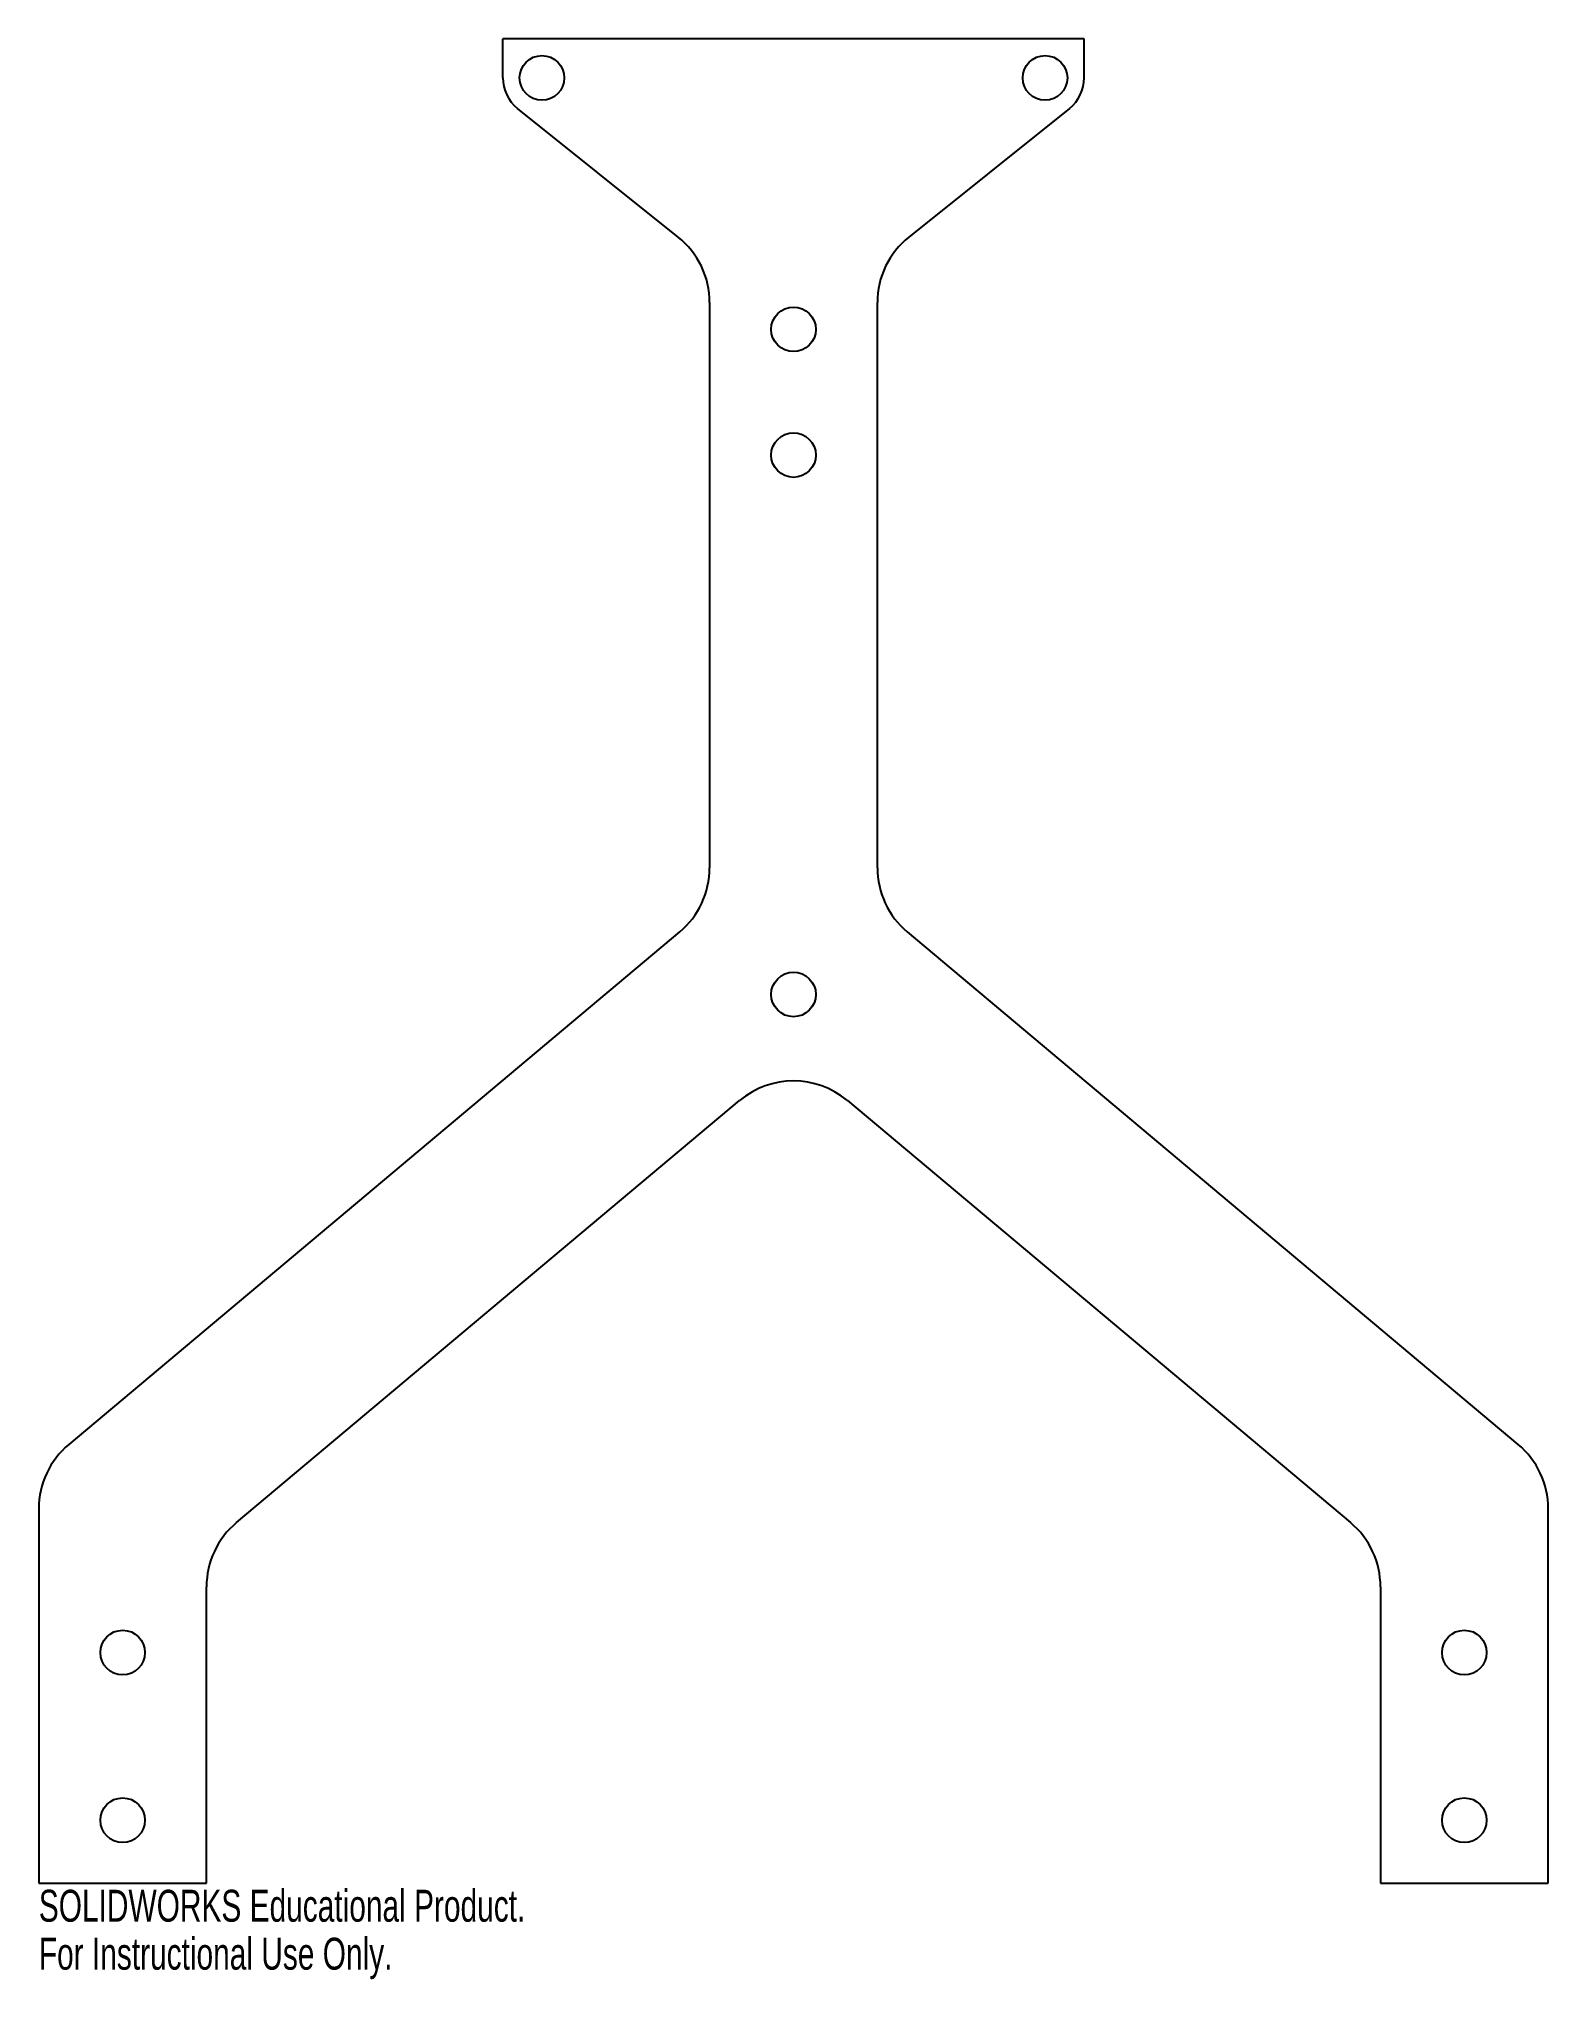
# Model space of a CAD drawing. Header units: inches. Extents: x -4.5 to 4.5, y -0.6 to 11.
import ezdxf

# ---------------------------------------------------------------- set-up
doc = ezdxf.new("R2010")
doc.units = ezdxf.units.IN
doc.header["$MEASUREMENT"] = 0
doc.styles.add('SLDTEXTSTYLE0', font='TXT', dxfattribs={"width": 0.7})

msp = doc.modelspace()

# ---------------------------------------------------------------- linework, layer by layer
at = {"color": 7, "linetype": 'Continuous', "lineweight": 25}
for p, q in [((1.733, 11), (-1.733, 11)), ((-1.733, 10.767), (-1.733, 11)), ((1.733, 10.767), (1.733, 11)), ((-0.688, 9.817), (-1.646, 10.584)), ((1.646, 10.584), (0.688, 9.817)), ((-0.5, 9.427), (-0.5, 6.056)), ((0.5, 6.056), (0.5, 9.427)), ((-0.679, 5.673), (-4.321, 2.616)), ((4.321, 2.616), (0.679, 5.673)), ((-3.321, 2.15), (-0.321, 4.667)), ((0.321, 4.667), (3.321, 2.15)), ((-4.5, 2.233), (-4.5, 0)), ((4.5, 0), (4.5, 2.233)), ((-3.5, 0), (-3.5, 1.767)), ((3.5, 1.767), (3.5, 0)), ((-4.5, 0), (-3.5, 0)), ((3.5, 0), (4.5, 0))]:
    msp.add_line(p, q, dxfattribs=at)
for centre in [(-1.5, 10.767), (1.5, 10.767), (0, 9.267), (0, 8.517), (0, 5.3), (-4, 1.375), (4, 1.375), (-4, 0.375), (4, 0.375)]:
    msp.add_circle(centre, 0.133, dxfattribs=at)
for centre, radius, start, end in [((-1.5, 10.767), 0.233, 180, 231.3192), ((1.5, 10.767), 0.233, 308.6808, 360), ((-1, 9.427), 0.5, 0, 51.3192), ((1, 9.427), 0.5, 128.6808, 180), ((-1, 6.056), 0.5, 310, 0), ((1, 6.056), 0.5, 180, 230), ((0, 4.284), 0.5, 50, 130), ((-4, 2.233), 0.5, 130, 180), ((4, 2.233), 0.5, 0, 50), ((-3, 1.767), 0.5, 130, 180), ((3, 1.767), 0.5, 0, 50)]:
    msp.add_arc(centre, radius, start, end, dxfattribs=at)

# ---------------------------------------------------------------- texts
at = {"color": 7, "linetype": 'Continuous', "char_height": 0.1903, "attachment_point": 1, "style": 'SLDTEXTSTYLE0'}
for s, insert in [('SOLIDWORKS Educational Product.', (-4.5, -0.04)), ('For Instructional Use Only.', (-4.5, -0.326))]:
    msp.add_mtext(s, dxfattribs=dict(at, insert=insert))

doc.saveas('drawing.dxf')
